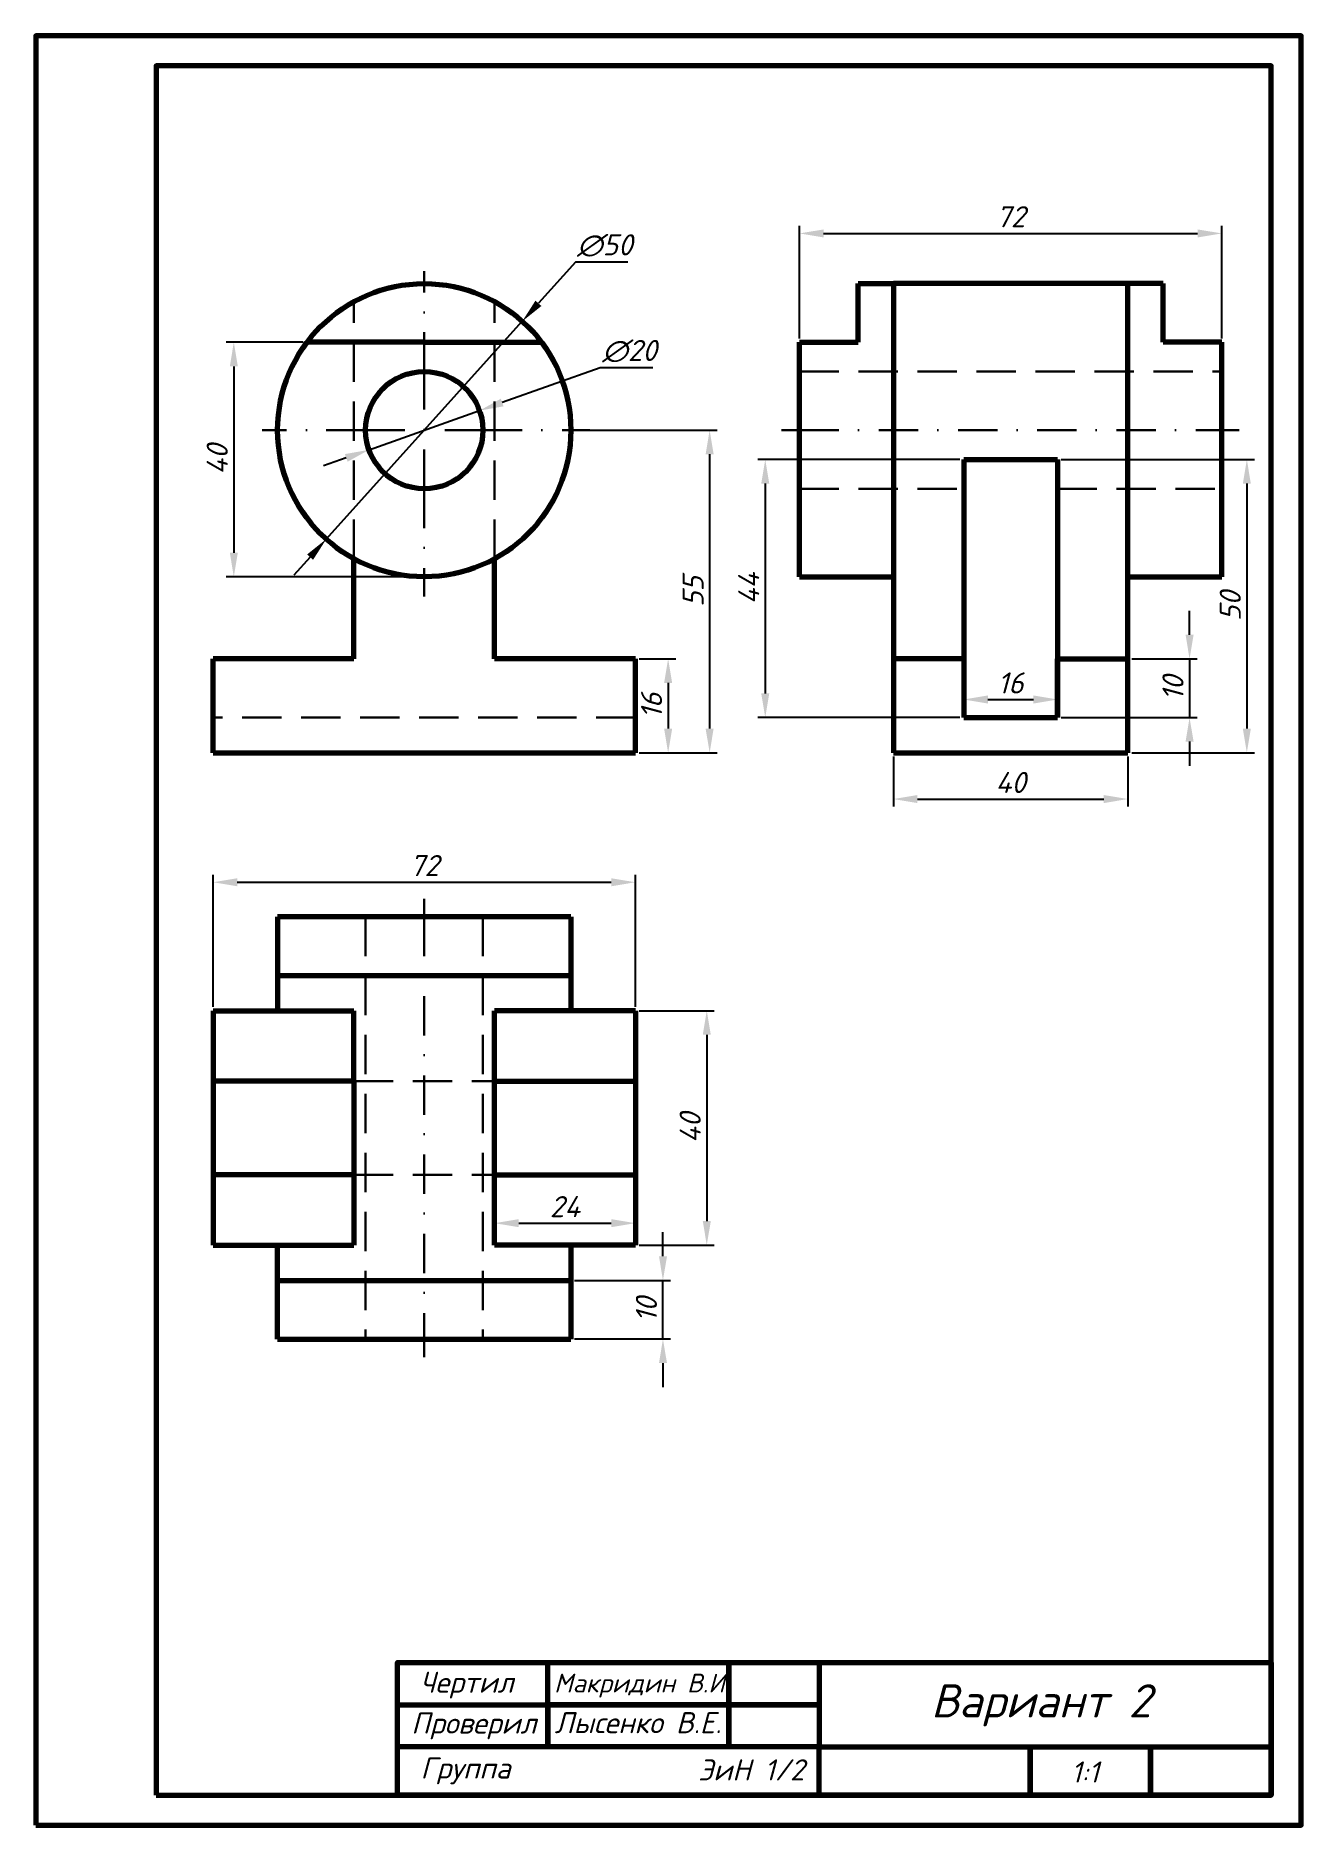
# Paper-space layout 'Лист1' of a CAD drawing. Header units: millimetres. Extents: x 0 to 210, y 0 to 297.
# The model-space entities are those that its viewports show. They can reach past a viewport. Long polylines and large blocks are cut down to what shows.
import ezdxf

# ---------------------------------------------------------------- set-up
doc = ezdxf.new("R2010")
doc.units = ezdxf.units.MM
doc.linetypes.add('штриховая2', pattern=[9.525, 6.35, -3.175])
doc.linetypes.add('штрихпунктирная2', pattern=[12.7, 6.35, -3.175, 0, -3.175])
doc.layers.get('0').update_dxf_attribs({"lineweight": 70})
for name, color, linetype, lineweight in [('Контур', 7, 'Continuous', 70), ('Тонкие', 7, 'Continuous', 30), ('Штриховая', 7, 'штриховая2', 30), ('Штрихпункт', 7, 'штрихпунктирная2', 30)]:
    doc.layers.add(name, color=color, linetype=linetype, lineweight=lineweight)
doc.styles.get("Standard").update_dxf_attribs({"font": 'isocpeui.ttf', "height": 3.5})
doc.dimstyles.new('ISO-25', dxfattribs={"dimtxt": 3.5, "dimasz": 4, "dimexe": 1.25, "dimexo": 0.625, "dimgap": 1, "dimtad": 1, "dimtoh": 1, "dimtxsty": 'Standard', "dimcen": 2.5, "dimadec": 0, "dimazin": 2, "dimtfac": 1, "dimtmove": 0, "dimatfit": 3, "dimfxl": 1, "dimarcsym": 0})

# ---------------------------------------------------------------- blocks, each defined once
blk = doc.blocks.new('*D20')
at = {"layer": 'Defpoints', "color": 0, "transparency": 16777216}
for p in [(154, 186.84), (169.57, 186.84), (169.57, 186.84)]:
    blk.add_point(p, dxfattribs=at)
at = {"layer": 'Тонкие', "color": 0, "lineweight": -2, "transparency": 16777216}
for p, q in [((154, 187.46), (154, 188.09)), ((169.57, 187.46), (169.57, 188.09)), ((158, 186.84), (165.57, 186.84))]:
    blk.add_line(p, q, dxfattribs=at)
at = {"layer": 'Тонкие', "color": 0, "transparency": 16777216}
for points in [[(158, 187.51), (158, 186.17), (154, 186.84)], [(165.57, 187.51), (165.57, 186.17), (169.57, 186.84)]]:
    blk.add_solid(points, dxfattribs=at)
at = {"layer": 'Тонкие', "color": 0, "transparency": 16777216, "insert": (161.78, 189.59), "char_height": 3.5, "attachment_point": 5}
blk.add_mtext('16', dxfattribs=at)
blk = doc.blocks.new('*D21')
at = {"layer": 'Defpoints', "color": 0, "transparency": 16777216}
for p in [(142.32, 178.01), (181.24, 178.01), (181.24, 170.32)]:
    blk.add_point(p, dxfattribs=at)
at = {"layer": 'Тонкие', "color": 0, "lineweight": -2, "transparency": 16777216}
for p, q in [((142.32, 177.39), (142.32, 169.07)), ((181.24, 177.39), (181.24, 169.07)), ((146.32, 170.32), (177.24, 170.32))]:
    blk.add_line(p, q, dxfattribs=at)
at = {"layer": 'Тонкие', "color": 0, "transparency": 16777216}
for points in [[(146.32, 170.98), (146.32, 169.65), (142.32, 170.32)], [(177.24, 170.98), (177.24, 169.65), (181.24, 170.32)]]:
    blk.add_solid(points, dxfattribs=at)
at = {"layer": 'Тонкие', "color": 0, "transparency": 16777216, "insert": (161.78, 173.07), "char_height": 3.5, "attachment_point": 5}
blk.add_mtext('40', dxfattribs=at)
blk = doc.blocks.new('*D22')
at = {"layer": 'Defpoints', "color": 0, "transparency": 16777216}
for p in [(169.57, 226.67), (181.24, 178.01), (200.98, 178.01)]:
    blk.add_point(p, dxfattribs=at)
at = {"layer": 'Тонкие', "color": 0, "lineweight": -2, "transparency": 16777216}
for p, q in [((170.19, 226.67), (202.23, 226.67)), ((200.98, 222.67), (200.98, 182.01)), ((181.87, 178.01), (202.23, 178.01))]:
    blk.add_line(p, q, dxfattribs=at)
at = {"layer": 'Тонкие', "color": 0, "transparency": 16777216}
for points in [[(200.31, 222.67), (201.64, 222.67), (200.98, 226.67)], [(200.31, 182.01), (201.64, 182.01), (200.98, 178.01)]]:
    blk.add_solid(points, dxfattribs=at)
at = {"layer": 'Тонкие', "color": 0, "transparency": 16777216, "insert": (198.23, 202.34), "char_height": 3.5, "attachment_point": 5, "rotation": 90}
blk.add_mtext('50', dxfattribs=at)
blk = doc.blocks.new('*D25')
at = {"layer": 'Defpoints', "color": 0, "transparency": 16777216}
for p in [(99.5, 156.51), (29.43, 135.19), (99.5, 135.19)]:
    blk.add_point(p, dxfattribs=at)
at = {"layer": 'Тонкие', "color": 0, "lineweight": -2, "transparency": 16777216}
for p, q in [((29.43, 135.82), (29.43, 157.76)), ((99.5, 135.82), (99.5, 157.76)), ((33.43, 156.51), (95.5, 156.51))]:
    blk.add_line(p, q, dxfattribs=at)
at = {"layer": 'Тонкие', "color": 0, "transparency": 16777216}
for points in [[(33.43, 157.17), (33.43, 155.84), (29.43, 156.51)], [(95.5, 157.17), (95.5, 155.84), (99.5, 156.51)]]:
    blk.add_solid(points, dxfattribs=at)
at = {"layer": 'Тонкие', "color": 0, "transparency": 16777216, "insert": (64.47, 159.28), "char_height": 3.5, "attachment_point": 5}
blk.add_mtext('72', dxfattribs=at)
blk = doc.blocks.new('*D26')
at = {"layer": 'Defpoints', "color": 0, "transparency": 16777216}
for p in [(76.14, 99.92), (99.5, 99.92), (99.5, 99.92)]:
    blk.add_point(p, dxfattribs=at)
at = {"layer": 'Тонкие', "color": 0, "lineweight": -2, "transparency": 16777216}
for p, q in [((76.14, 100.55), (76.14, 101.17)), ((99.5, 100.55), (99.5, 101.17)), ((80.14, 99.92), (95.5, 99.92))]:
    blk.add_line(p, q, dxfattribs=at)
at = {"layer": 'Тонкие', "color": 0, "transparency": 16777216}
for points in [[(80.14, 100.59), (80.14, 99.26), (76.14, 99.92)], [(95.5, 100.59), (95.5, 99.26), (99.5, 99.92)]]:
    blk.add_solid(points, dxfattribs=at)
at = {"layer": 'Тонкие', "color": 0, "transparency": 16777216, "insert": (87.82, 102.67), "char_height": 3.5, "attachment_point": 5}
blk.add_mtext('24', dxfattribs=at)
blk = doc.blocks.new('*D27')
at = {"layer": 'Defpoints', "color": 0, "transparency": 16777216}
for p in [(99.5, 135.19), (99.5, 96.27), (111.35, 96.27)]:
    blk.add_point(p, dxfattribs=at)
at = {"layer": 'Тонкие', "color": 0, "lineweight": -2, "transparency": 16777216}
for p, q in [((100.12, 135.19), (112.6, 135.19)), ((111.35, 131.19), (111.35, 100.27)), ((100.12, 96.27), (112.6, 96.27))]:
    blk.add_line(p, q, dxfattribs=at)
at = {"layer": 'Тонкие', "color": 0, "transparency": 16777216}
for points in [[(110.69, 131.19), (112.02, 131.19), (111.35, 135.19)], [(110.69, 100.27), (112.02, 100.27), (111.35, 96.27)]]:
    blk.add_solid(points, dxfattribs=at)
at = {"layer": 'Тонкие', "color": 0, "transparency": 16777216, "insert": (108.6, 115.73), "char_height": 3.5, "attachment_point": 5, "rotation": 90}
blk.add_mtext('40', dxfattribs=at)
blk = doc.blocks.new('*D30')
at = {"layer": 'Defpoints', "color": 0, "transparency": 16777216}
for p in [(99.5, 193.58), (99.5, 178.01), (104.94, 178.01)]:
    blk.add_point(p, dxfattribs=at)
at = {"layer": 'Тонкие', "color": 0, "lineweight": -2, "transparency": 16777216}
for p, q in [((100.12, 193.58), (106.19, 193.58)), ((104.94, 189.58), (104.94, 182.01)), ((100.12, 178.01), (106.19, 178.01))]:
    blk.add_line(p, q, dxfattribs=at)
at = {"layer": 'Тонкие', "color": 0, "transparency": 16777216}
for points in [[(104.27, 189.58), (105.61, 189.58), (104.94, 193.58)], [(104.27, 182.01), (105.61, 182.01), (104.94, 178.01)]]:
    blk.add_solid(points, dxfattribs=at)
at = {"layer": 'Тонкие', "color": 0, "transparency": 16777216, "insert": (102.19, 185.8), "char_height": 3.5, "attachment_point": 5, "rotation": 90}
blk.add_mtext('16', dxfattribs=at)
blk = doc.blocks.new('*D31')
at = {"layer": 'Defpoints', "color": 0, "transparency": 16777216}
for p in [(88.8, 231.54), (99.5, 178.01), (111.83, 178.01)]:
    blk.add_point(p, dxfattribs=at)
at = {"layer": 'Тонкие', "color": 0, "lineweight": -2, "transparency": 16777216}
for p, q in [((89.42, 231.54), (113.08, 231.54)), ((111.83, 227.54), (111.83, 182.01)), ((100.12, 178.01), (113.08, 178.01))]:
    blk.add_line(p, q, dxfattribs=at)
at = {"layer": 'Тонкие', "color": 0, "transparency": 16777216}
for points in [[(111.16, 227.54), (112.49, 227.54), (111.83, 231.54)], [(111.16, 182.01), (112.49, 182.01), (111.83, 178.01)]]:
    blk.add_solid(points, dxfattribs=at)
at = {"layer": 'Тонкие', "color": 0, "transparency": 16777216, "insert": (109.08, 204.77), "char_height": 3.5, "attachment_point": 5, "rotation": 90}
blk.add_mtext('55', dxfattribs=at)
blk = doc.blocks.new('*D34')
at = {"layer": 'Defpoints', "color": 0, "transparency": 16777216}
for p in [(80.74, 249.62), (48.2, 213.45)]:
    blk.add_point(p, dxfattribs=at)
at = {"layer": 'Тонкие', "color": 0, "lineweight": -2, "transparency": 16777216}
for p, q in [((89.57, 259.44), (83.41, 252.6)), ((98.26, 259.44), (89.57, 259.44)), ((48.2, 213.45), (80.74, 249.62)), ((45.52, 210.47), (42.85, 207.5))]:
    blk.add_line(p, q, dxfattribs=at)
at = {"layer": 'Тонкие', "color": 0, "transparency": 16777216}
for points in [[(82.92, 253.04), (83.91, 252.15), (80.74, 249.62)], [(45.03, 210.92), (46.02, 210.03), (48.2, 213.45)]]:
    blk.add_solid(points, dxfattribs=at)
at = {"layer": 'Тонкие', "color": 0, "transparency": 16777216, "insert": (94.42, 262.19), "char_height": 3.5, "attachment_point": 5}
blk.add_mtext('∅50', dxfattribs=at)
blk = doc.blocks.new('*D37')
at = {"layer": 'Defpoints', "color": 0, "transparency": 16777216}
for p in [(45, 246.13), (32.86, 207.21), (64.47, 207.21)]:
    blk.add_point(p, dxfattribs=at)
at = {"layer": 'Тонкие', "color": 0, "lineweight": -2, "transparency": 16777216}
for p, q in [((44.38, 246.13), (31.61, 246.13)), ((32.86, 242.13), (32.86, 211.21)), ((63.84, 207.21), (31.61, 207.21))]:
    blk.add_line(p, q, dxfattribs=at)
at = {"layer": 'Тонкие', "color": 0, "transparency": 16777216}
for points in [[(32.2, 242.13), (33.53, 242.13), (32.86, 246.13)], [(32.2, 211.21), (33.53, 211.21), (32.86, 207.21)]]:
    blk.add_solid(points, dxfattribs=at)
at = {"layer": 'Тонкие', "color": 0, "transparency": 16777216, "insert": (30.11, 226.67), "char_height": 3.5, "attachment_point": 5, "rotation": 90}
blk.add_mtext('40', dxfattribs=at)
blk = doc.blocks.new('*D41')
at = {"layer": 'Defpoints', "color": 0, "transparency": 16777216}
for p in [(88.8, 90.43), (104.08, 90.43), (88.8, 80.7)]:
    blk.add_point(p, dxfattribs=at)
at = {"layer": 'Тонкие', "color": 0, "lineweight": -2, "transparency": 16777216}
for p, q in [((104.08, 94.43), (104.08, 98.43)), ((89.42, 90.43), (105.33, 90.43)), ((104.08, 80.7), (104.08, 90.43)), ((89.42, 80.7), (105.33, 80.7)), ((104.08, 76.7), (104.08, 72.7))]:
    blk.add_line(p, q, dxfattribs=at)
at = {"layer": 'Тонкие', "color": 0, "transparency": 16777216}
for points in [[(103.42, 94.43), (104.75, 94.43), (104.08, 90.43)], [(103.42, 76.7), (104.75, 76.7), (104.08, 80.7)]]:
    blk.add_solid(points, dxfattribs=at)
at = {"layer": 'Тонкие', "color": 0, "transparency": 16777216, "insert": (101.33, 85.56), "char_height": 3.5, "attachment_point": 5, "rotation": 90}
blk.add_mtext('10', dxfattribs=at)
blk = doc.blocks.new('*D42')
at = {"layer": 'Defpoints', "color": 0, "transparency": 16777216}
for p in [(181.24, 193.58), (169.57, 183.85), (191.47, 183.85)]:
    blk.add_point(p, dxfattribs=at)
at = {"layer": 'Тонкие', "color": 0, "lineweight": -2, "transparency": 16777216}
for p, q in [((191.47, 197.58), (191.47, 201.58)), ((181.87, 193.58), (192.72, 193.58)), ((191.47, 193.58), (191.47, 183.85)), ((170.19, 183.85), (192.72, 183.85)), ((191.47, 179.85), (191.47, 175.85))]:
    blk.add_line(p, q, dxfattribs=at)
at = {"layer": 'Тонкие', "color": 0, "transparency": 16777216}
for points in [[(190.81, 197.58), (192.14, 197.58), (191.47, 193.58)], [(190.81, 179.85), (192.14, 179.85), (191.47, 183.85)]]:
    blk.add_solid(points, dxfattribs=at)
at = {"layer": 'Тонкие', "color": 0, "transparency": 16777216, "insert": (188.72, 188.72), "char_height": 3.5, "attachment_point": 5, "rotation": 90}
blk.add_mtext('10', dxfattribs=at)
blk = doc.blocks.new('*D43')
at = {"layer": 'Defpoints', "color": 0, "transparency": 16777216}
for p in [(73.64, 234.79), (55.3, 228.28)]:
    blk.add_point(p, dxfattribs=at)
at = {"layer": 'Тонкие', "color": 0, "lineweight": -2, "transparency": 16777216}
for p, q in [((93.68, 241.91), (77.41, 236.13)), ((102.38, 241.91), (93.68, 241.91)), ((55.3, 228.28), (73.64, 234.79)), ((51.53, 226.94), (47.76, 225.6))]:
    blk.add_line(p, q, dxfattribs=at)
at = {"layer": 'Тонкие', "color": 0, "transparency": 16777216}
for points in [[(77.18, 236.76), (77.63, 235.5), (73.64, 234.79)], [(51.3, 227.57), (51.75, 226.31), (55.3, 228.28)]]:
    blk.add_solid(points, dxfattribs=at)
at = {"layer": 'Тонкие', "color": 0, "transparency": 16777216, "insert": (98.53, 244.66), "char_height": 3.5, "attachment_point": 5}
blk.add_mtext('∅20', dxfattribs=at)
blk = doc.blocks.new('*D44')
at = {"layer": 'Defpoints', "color": 0, "transparency": 16777216}
for p in [(196.81, 264.2), (126.75, 246.13), (196.81, 246.13)]:
    blk.add_point(p, dxfattribs=at)
at = {"layer": 'Тонкие', "color": 0, "lineweight": -2, "transparency": 16777216}
for p, q in [((126.75, 246.76), (126.75, 265.45)), ((196.81, 246.76), (196.81, 265.45)), ((130.75, 264.2), (192.81, 264.2))]:
    blk.add_line(p, q, dxfattribs=at)
at = {"layer": 'Тонкие', "color": 0, "transparency": 16777216}
for points in [[(130.75, 264.86), (130.75, 263.53), (126.75, 264.2)], [(192.81, 264.86), (192.81, 263.53), (196.81, 264.2)]]:
    blk.add_solid(points, dxfattribs=at)
at = {"layer": 'Тонкие', "color": 0, "transparency": 16777216, "insert": (161.78, 266.97), "char_height": 3.5, "attachment_point": 5}
blk.add_mtext('72', dxfattribs=at)
blk = doc.blocks.new('*D45')
at = {"layer": 'Defpoints', "color": 0, "transparency": 16777216}
for p in [(154, 226.67), (121.06, 183.85), (154, 183.85)]:
    blk.add_point(p, dxfattribs=at)
at = {"layer": 'Тонкие', "color": 0, "lineweight": -2, "transparency": 16777216}
for p, q in [((153.37, 226.67), (119.81, 226.67)), ((121.06, 222.67), (121.06, 187.85)), ((153.37, 183.85), (119.81, 183.85))]:
    blk.add_line(p, q, dxfattribs=at)
at = {"layer": 'Тонкие', "color": 0, "transparency": 16777216}
for points in [[(120.39, 222.67), (121.72, 222.67), (121.06, 226.67)], [(120.39, 187.85), (121.72, 187.85), (121.06, 183.85)]]:
    blk.add_solid(points, dxfattribs=at)
at = {"layer": 'Тонкие', "color": 0, "transparency": 16777216, "insert": (118.31, 205.26), "char_height": 3.5, "attachment_point": 5, "rotation": 90}
blk.add_mtext('44', dxfattribs=at)

msp = doc.modelspace()

# ---------------------------------------------------------------- linework, layer by layer
for p, q in [((110, 70), (110, 80)), ((110, 80), (116, 80)), ((156, 80), (116, 80)), ((116, 80), (116, 0)), ((156, 0), (156, 80)), ((162, 80), (156, 80)), ((162, 70), (162, 80)), ((36, 70), (16, 70)), ((36, 70), (56, 70)), ((100, 30), (100, 70)), ((100, 70), (110, 70)), ((172, 70), (162, 70)), ((172, 30), (172, 70)), ((128, 50), (144, 50)), ((128, 50), (128, 6)), ((144, 50), (144, 6)), ((24, 16), (24, 33.07)), ((100, 30), (116, 30)), ((156, 30), (172, 30)), ((24, 16), (0, 16)), ((0, 0), (0, 16)), ((24, 16), (24, 16)), ((72, 16), (48, 16)), ((48, 16), (48, 16)), ((72, 0), (72, 16)), ((128, 16), (116, 16)), ((128, 16), (128, 6)), ((144, 6), (144, 16)), ((144, 16), (156, 16)), ((128, 6), (144, 6)), ((0, 0), (72, 0)), ((116, 0), (156, 0))]:
    msp.add_line(p, q)
at = {"lineweight": 70}
msp.add_line((48, 16), (48, 33.07), dxfattribs=at)
for radius in [25, 10]:
    msp.add_circle((36, 55), radius)
at = {"layer": 'Контур'}
for p, q in [((61, -28), (11, -28)), ((11, -28), (11, -44)), ((61, -28), (61, -44)), ((11, -38), (61, -38)), ((0, -44), (0, -84)), ((0, -44), (24, -44)), ((24, -56), (24, -44)), ((48, -84), (48, -44)), ((72, -44), (48, -44)), ((72, -44), (72, -84)), ((24, -56), (0, -56)), ((24, -56), (24, -84)), ((48, -56), (72, -56)), ((24, -72), (0, -72)), ((48, -72), (72, -72)), ((0, -84), (24, -84)), ((11, -90), (11, -84)), ((72, -84), (48, -84)), ((61, -84), (61, -100)), ((11, -100), (11, -90)), ((11, -90), (61, -90)), ((11, -100), (61, -100))]:
    msp.add_line(p, q, dxfattribs=at)
at = {"layer": 'Штриховая'}
for p, q in [((24, 33.07), (24, 76.93)), ((48, 33.07), (48, 76.93)), ((100, 65), (172, 65)), ((100, 45), (128, 45)), ((144, 45), (172, 45)), ((72, 6), (0, 6)), ((26, -28), (26, -100)), ((46, -28), (46, -100)), ((24, -56), (48, -56)), ((24, -72), (48, -72))]:
    msp.add_line(p, q, dxfattribs=at)
at = {"layer": 'Штрихпункт'}
for p, q in [((36, 65), (36, 82.14)), ((36, 45), (36, 65)), ((26, 55), (8.35, 55)), ((26, 55), (46, 55)), ((46, 55), (64.23, 55)), ((100, 55), (96.94, 55)), ((100, 55), (172, 55)), ((172, 55), (174.97, 55)), ((36, 45), (36, 26.64)), ((36, -28), (36, -24.93)), ((36, -28), (36, -100)), ((36, -100), (36, -103.08))]:
    msp.add_line(p, q, dxfattribs=at)

psp = doc.layouts.new('Лист1')

# ---------------------------------------------------------------- linework, layer by layer
for points in [[(0, 0), (210, 0), (210, 297), (0, 297)], [(20, 5), (205, 5), (205, 292), (20, 292)], [(205, 5), (60, 5), (60, 27), (205, 27)], [(85, 27), (115, 27), (115, 20), (85, 20)], [(115, 27), (130, 27), (130, 20), (115, 20)], [(60, 20), (85, 20), (85, 13), (60, 13)], [(85, 20), (115, 20), (115, 13), (85, 13)], [(115, 20), (130, 20), (130, 13), (115, 13)], [(130, 13), (165, 13), (165, 5), (130, 5)], [(165, 13), (185, 13), (185, 5), (165, 5)], [(185, 13), (205, 13), (205, 5), (185, 5)]]:
    psp.add_lwpolyline(points, close=True)

# ---------------------------------------------------------------- texts
for s, p in [('Чертил', (63.7202, 21.9832)), ('Проверил', (62.3031, 15.2036)), ('Группа', (63.8467, 7.7453))]:
    psp.add_text(s, height=3.5).set_placement(p)
at = {"layer": 'Тонкие'}
for s, height, p in [('Макридин В.И.', 3.117306, (86.008, 22.0315)), ('Вариант 2', 5.5053, (148.5653, 17.8866)), ('Лысенко В.Е.', 3.5, (86.0907, 15.2707)), ('ЭиН 1/2', 3.5, (109.9057, 7.4361)), ('1:1', 3.5, (171.7922, 7.0837))]:
    psp.add_text(s, height=height, dxfattribs=at).set_placement(p)

# ---------------------------------------------------------------- dimensions: what is measured, and where the dimension line sits
for base, p1, p2, picture, middle in [((196.8141, 264.197), (126.7478, 246.1324), (196.8141, 246.1324), '*D44', (161.781, 266.9696)), ((169.5661, 186.8388), (153.9958, 186.8388), (169.5661, 186.8388), '*D20', (161.781, 189.5888)), ((181.2438, 170.315), (142.3181, 178.0124), (181.2438, 178.0124), '*D21', (161.781, 173.065)), ((99.4998, 156.5063), (29.4335, 135.1941), (99.4998, 135.1941), '*D25', (64.4667, 159.2789)), ((99.4998, 99.9217), (76.1444, 99.9217), (99.4998, 99.9217), '*D26', (87.8221, 102.6717))]:
    dim = psp.add_linear_dim(base=base, p1=p1, p2=p2, dimstyle='ISO-25', override={"dimlfac": -1.027598}, dxfattribs=at)
    dim.commit()
    dim.dimension.update_dxf_attribs({"geometry": picture, "text_midpoint": middle})
for p1, p2, picture, middle in [((48.1973, 213.4469), (80.736, 249.6236), '*D34', (94.4161, 259.4423)), ((55.2968, 228.2772), (73.6365, 234.7932), '*D43', (98.5277, 241.9143))]:
    dim = psp.add_diameter_dim_2p(p1=p1, p2=p2, dimstyle='ISO-25', override={"dimlfac": -1.027598}, dxfattribs=at)
    dim.commit()
    dim.dimension.update_dxf_attribs({"geometry": picture, "text_midpoint": middle, "dimtype": 163})
for base, p1, p2, picture, middle in [((32.8636, 207.2067), (45.0038, 246.1324), (64.4667, 207.2067), '*D37', (30.1136, 226.6695)), ((121.0557, 183.8512), (153.9958, 226.6695), (153.9958, 183.8512), '*D45', (118.3057, 205.2604)), ((200.9778, 178.0124), (169.5661, 226.6695), (181.2438, 178.0124), '*D22', (198.2278, 202.341)), ((191.4729, 183.8512), (181.2438, 193.5827), (169.5661, 183.8512), '*D42', (188.7229, 188.7169)), ((104.9388, 178.0124), (99.4998, 193.5827), (99.4998, 178.0124), '*D30', (102.1888, 185.7975)), ((104.0828, 90.4295), (88.7952, 80.6981), (88.7952, 90.4295), '*D41', (101.3328, 85.5638))]:
    dim = psp.add_linear_dim(base=base, p1=p1, p2=p2, angle=90, dimstyle='ISO-25', override={"dimlfac": -1.027598}, dxfattribs=at)
    dim.commit()
    dim.dimension.update_dxf_attribs({"geometry": picture, "text_midpoint": middle})
for base, p1, p2, picture, middle in [((111.8276, 178.0124), (88.7952, 231.5352), (99.4998, 178.0124), '*D31', (111.8276, 204.7738)), ((111.3523, 96.2684), (99.4998, 135.1941), (99.4998, 96.2684), '*D27', (111.3523, 115.7312))]:
    dim = psp.add_linear_dim(base=base, p1=p1, p2=p2, angle=90, dimstyle='ISO-25', override={"dimlfac": -1.027598}, dxfattribs=at)
    dim.commit()
    dim.dimension.update_dxf_attribs({"geometry": picture, "text_midpoint": middle, "dimtype": 160})

# ---------------------------------------------------------------- viewports
at = {"layer": '0', "view_target_point": (181.6178, 279.8003)}
psp.add_viewport(center=(112.5, 148.5), size=(185, 287), view_center_point=(-96.2588, -310.1271), view_height=294.92067, dxfattribs=at)

doc.saveas('drawing.dxf')
